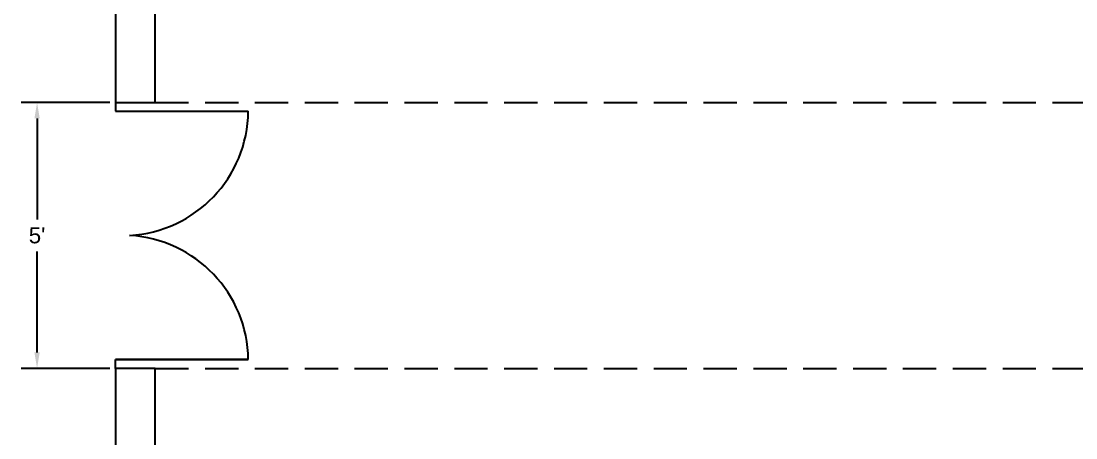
# Model space of a CAD drawing. Header units: inches. Extents: x -13 to 423, y -240 to 292.
# Drawn here: x -13.4 to 224.6, y 29.6 to 123.6 of the extents above; entities that cross this region are included whole.
import ezdxf

# ---------------------------------------------------------------- set-up
doc = ezdxf.new("R2010")
doc.units = ezdxf.units.IN
doc.header["$LTSCALE"] = 15
doc.header["$MEASUREMENT"] = 0
doc.linetypes.add('DASHED', pattern=[0.75, 0.5, -0.25])
for name, color, linetype in [('Dim', 7, 'Continuous'), ('Door', 5, 'Continuous'), ('Wall', 6, 'Continuous')]:
    doc.layers.add(name, color=color, linetype=linetype)
doc.styles.get("Standard").update_dxf_attribs({"font": 'arial.ttf'})
doc.dimstyles.get("Standard").update_dxf_attribs({"dimscale": 20, "dimtxt": 2.5, "dimasz": 2.5, "dimexe": 1.25, "dimexo": 0.625, "dimtad": 1, "dimlunit": 3, "dimtxsty": 'Standard', "dimcen": 2.5, "dimazin": 3, "dimtfac": 1, "dimtmove": 0, "dimatfit": 3})

# ---------------------------------------------------------------- blocks, each defined once
blk = doc.blocks.new('*D3')
at = {"layer": 'Defpoints', "color": 0, "transparency": 16777216}
for p in [(-9.84, 105.24), (7.83, 105.24), (7.83, 45.24)]:
    blk.add_point(p, dxfattribs=at)
at = {"layer": 'Dim', "color": 0, "lineweight": -2, "transparency": 16777216}
for p, q in [((6.58, 105.24), (-13.44, 105.24)), ((-9.84, 101.64), (-9.84, 78.87)), ((-9.84, 48.84), (-9.84, 71.61)), ((6.58, 45.24), (-13.44, 45.24))]:
    blk.add_line(p, q, dxfattribs=at)
at = {"layer": 'Dim', "color": 0, "transparency": 16777216}
for points in [[(-10.44, 101.64), (-9.24, 101.64), (-9.84, 105.24)], [(-10.44, 48.84), (-9.24, 48.84), (-9.84, 45.24)]]:
    blk.add_solid(points, dxfattribs=at)
at = {"layer": 'Dim', "color": 0, "transparency": 16777216, "insert": (-9.84, 75.24), "char_height": 3.6, "attachment_point": 5}
blk.add_mtext("\\A1;5'", dxfattribs=at)
blk = doc.blocks.new('door')
at = {"layer": 'Door'}
for p, q in [((0, 60), (0, 58.02)), ((0, 58.02), (30, 58.02)), ((30, 1.98), (0, 1.98)), ((0, 1.98), (30, 1.98)), ((0, 0), (0, 1.98))]:
    blk.add_line(p, q, dxfattribs=at)
for centre, start, end in [((1.6, 58.36), 273.2242, 359.3133), ((1.6, 1.64), 0.6867, 86.7758)]:
    blk.add_arc(centre, 28.4, start, end, dxfattribs=at)

msp = doc.modelspace()

# ---------------------------------------------------------------- linework, layer by layer
at = {"color": 2, "linetype": 'DASHED'}
for p, q in [((16.833, 105.238), (376.833, 105.238)), ((16.833, 45.238), (376.833, 45.238))]:
    msp.add_line(p, q, dxfattribs=at)
at = {"layer": 'Wall'}
msp.add_lwpolyline([(7.833, 45.238), (7.833, -113.762), (385.833, -113.762), (385.833, 264.238), (7.833, 264.238), (7.833, 105.238), (16.833, 105.238), (16.833, 255.238), (376.833, 255.238), (376.833, -104.762), (16.833, -104.762), (16.833, 45.238)], close=True, dxfattribs=at)

# ---------------------------------------------------------------- block references
msp.add_blockref('door', (7.833, 45.238))

# ---------------------------------------------------------------- dimensions: what is measured, and where the dimension line sits
at = {"layer": 'Dim'}
dim = msp.add_linear_dim(base=(-9.845, 105.238), p1=(7.833, 45.238), p2=(7.833, 105.238), angle=90, dimstyle='Standard', dxfattribs=at)
dim.commit()
dim.dimension.update_dxf_attribs({"geometry": '*D3', "text_midpoint": (-9.845, 75.238)})

doc.saveas('drawing.dxf')
